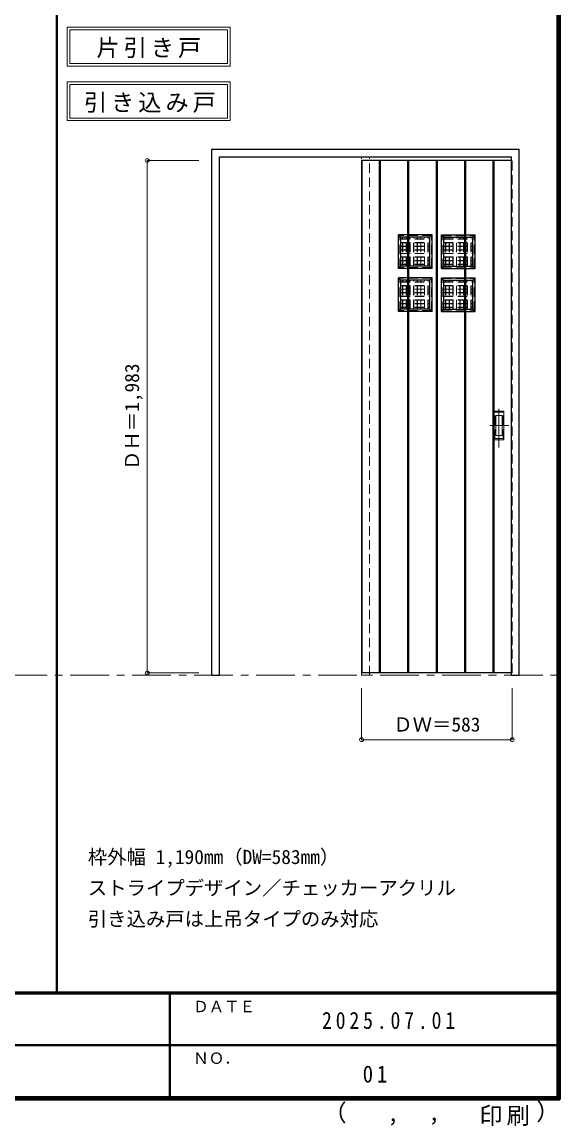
# Model space of a CAD drawing. Units: millimetres, scale not verified. Extents: x -6000 to 5700, y -4307 to 4260.
# Drawn here: x 3617 to 5700, y -4307 to -36 of the extents above; entities that cross this region are included whole.
import ezdxf
from ezdxf.enums import TextEntityAlignment as Align

# ---------------------------------------------------------------- set-up
doc = ezdxf.new("R2010")
doc.units = ezdxf.units.MM
doc.header["$LTSCALE"] = 30
doc.header["$PDMODE"] = 32
doc.header["$PDSIZE"] = 15
doc.linetypes.add('CHAIN1', pattern=[8, 5, -1, 1, -1])
doc.linetypes.add('DASHED1', pattern=[1.8, 1.2, -0.6])
for name, color, linetype, lineweight in [('0-1_通り芯', 7, 'CHAIN1', 18), ('0-2_扉', 4, 'Continuous', 9), ('0-3_仕上げ', 3, 'Continuous', 25), ('0-4_枠', 3, 'Continuous', 25), ('0-A_文字', 7, 'Continuous', 18), ('0-B_寸法', 7, 'Continuous', 18), ('0-C_ハッチ', 4, 'DASHED1', 9), ('F-1_枠', 6, 'Continuous', 40), ('F-A_文字', 7, 'Continuous', 18)]:
    doc.layers.add(name, color=color, linetype=linetype, lineweight=lineweight)
doc.styles.add('ＭＳ ゴシック', font='')
doc.styles.get('ＭＳ ゴシック').set_extended_font_data('MS Gothic')

msp = doc.modelspace()

# ---------------------------------------------------------------- linework, layer by layer
at = {"layer": '0-1_通り芯'}
msp.add_line((-2916, -2562.5), (5690, -2562.5), dxfattribs=at)
at = {"layer": '0-2_扉', "linetype": 'DASHED1'}
for p, q in [((4932, -571), (4932, -575)), ((5512, -571), (5515, -571))]:
    msp.add_line(p, q, dxfattribs=at)
at = {"layer": '0-2_扉', "color": 3, "lineweight": 25}
for p, q in [((4932, -571), (4932, -2554)), ((5513, -571), (4932, -571)), ((5513, -2554), (4932, -2554))]:
    msp.add_line(p, q, dxfattribs=at)
at = {"layer": '0-2_扉', "color": 7, "lineweight": 18}
msp.add_line((5515, -2812.5), (5515, -2612.5), dxfattribs=at)
at = {"layer": '0-2_扉', "linetype": 'DASHED1'}
msp.add_lwpolyline([(5512, -2554), (5515, -2554), (5515, -571)], dxfattribs=at)
at = {"layer": '0-3_仕上げ'}
for p, q in [((4934, -2554), (4934, -571)), ((5001.5, -2554), (5001.5, -571)), ((5005.5, -2554), (5005.5, -571)), ((5111.5, -2554), (5111.5, -571)), ((5115.5, -2554), (5115.5, -571)), ((5221.5, -2554), (5221.5, -571)), ((5225.5, -2554), (5225.5, -571)), ((5331.5, -2554), (5331.5, -571)), ((5335.5, -2554), (5335.5, -571)), ((5441.5, -2554), (5441.5, -571)), ((5445.5, -2554), (5445.5, -571)), ((5513, -2554), (5513, -571)), ((5205.5, -859), (5075.5, -859)), ((5075.5, -989), (5075.5, -859)), ((5075.5, -859), (5084.5, -868)), ((5196.5, -868), (5084.5, -868)), ((5084.5, -980), (5084.5, -868)), ((5196.5, -868), (5205.5, -859)), ((5196.5, -980), (5196.5, -868)), ((5205.5, -989), (5205.5, -859)), ((5241.5, -859), (5371.5, -859)), ((5241.5, -989), (5241.5, -859)), ((5250.5, -868), (5241.5, -859)), ((5250.5, -868), (5362.5, -868)), ((5250.5, -980), (5250.5, -868)), ((5371.5, -859), (5362.5, -868)), ((5362.5, -980), (5362.5, -868)), ((5371.5, -989), (5371.5, -859)), ((5196.5, -980), (5205.5, -989)), ((5250.5, -980), (5241.5, -989)), ((5205.5, -989), (5075.5, -989)), ((5205.5, -1025), (5075.5, -1025)), ((5075.5, -1155), (5075.5, -1025)), ((5075.5, -1025), (5084.5, -1034)), ((5111.5, -1025), (5111.5, -989)), ((5115.5, -1025), (5115.5, -989)), ((5196.5, -1034), (5205.5, -1025)), ((5205.5, -1155), (5205.5, -1025)), ((5241.5, -989), (5371.5, -989)), ((5241.5, -1025), (5371.5, -1025)), ((5241.5, -1155), (5241.5, -1025)), ((5250.5, -1034), (5241.5, -1025)), ((5331.5, -1025), (5331.5, -989)), ((5335.5, -1025), (5335.5, -989)), ((5371.5, -1025), (5362.5, -1034)), ((5371.5, -1155), (5371.5, -1025)), ((5196.5, -1034), (5084.5, -1034)), ((5084.5, -1146), (5084.5, -1034)), ((5196.5, -1146), (5196.5, -1034)), ((5250.5, -1034), (5362.5, -1034)), ((5250.5, -1146), (5250.5, -1034)), ((5362.5, -1146), (5362.5, -1034)), ((5196.5, -1146), (5205.5, -1155)), ((5250.5, -1146), (5241.5, -1155)), ((5205.5, -1155), (5075.5, -1155)), ((5241.5, -1155), (5371.5, -1155))]:
    msp.add_line(p, q, dxfattribs=at)
at = {"layer": '0-3_仕上げ', "color": 7, "lineweight": 18}
for p, q in [((5003.5, -2554), (5003.5, -571)), ((5113.5, -2554), (5113.5, -571)), ((5223.5, -2554), (5223.5, -571)), ((5333.5, -2554), (5333.5, -571)), ((5443.5, -2554), (5443.5, -571)), ((5113.5, -1025), (5113.5, -989)), ((5333.5, -1025), (5333.5, -989))]:
    msp.add_line(p, q, dxfattribs=at)
at = {"layer": '0-3_仕上げ', "linetype": 'DASHED1'}
for p, q in [((5203.5, -861), (5077.5, -861)), ((5203.5, -987), (5203.5, -861)), ((5243.5, -861), (5369.5, -861)), ((5243.5, -987), (5243.5, -861)), ((5203.5, -1027), (5077.5, -1027)), ((5203.5, -1153), (5203.5, -1027)), ((5243.5, -1027), (5369.5, -1027)), ((5243.5, -1153), (5243.5, -1027))]:
    msp.add_line(p, q, dxfattribs=at)
for points in [[(5203.5, -987), (5077.5, -987), (5077.5, -861)], [(5243.5, -987), (5369.5, -987), (5369.5, -861)], [(5203.5, -1153), (5077.5, -1153), (5077.5, -1027)], [(5243.5, -1153), (5369.5, -1153), (5369.5, -1027)]]:
    msp.add_lwpolyline(points, dxfattribs=at)
at = {"layer": '0-3_仕上げ'}
for points in [[(5196.5, -980), (5084.5, -980), (5075.5, -989)], [(5250.5, -980), (5362.5, -980), (5371.5, -989)], [(5196.5, -1146), (5084.5, -1146), (5075.5, -1155)], [(5250.5, -1146), (5362.5, -1146), (5371.5, -1155)]]:
    msp.add_lwpolyline(points, dxfattribs=at)
at = {"layer": '0-4_枠'}
for p, q in [((4352, -2562.5), (4352, -527.5)), ((4352, -527.5), (5542, -527.5)), ((5542, -2562.5), (5542, -527.5)), ((4382, -557.5), (5512, -557.5)), ((5512, -2562.5), (5512, -557.5)), ((5512, -2562.5), (5542, -2562.5))]:
    msp.add_line(p, q, dxfattribs=at)
at = {"layer": '0-4_枠', "color": 4, "linetype": 'DASHED1', "lineweight": 9}
for p, q in [((4932, -2562.5), (4932, -557.5)), ((4962, -2562.5), (4962, -557.5)), ((4932, -2562.5), (4962, -2562.5))]:
    msp.add_line(p, q, dxfattribs=at)
at = {"layer": '0-4_枠'}
msp.add_lwpolyline([(4352, -2562.5), (4382, -2562.5), (4382, -557.5)], dxfattribs=at)
at = {"layer": '0-A_文字'}
for p, q in [((3792, -55.5), (3792, -205.5)), ((3802, -65.5), (3802, -195.5)), ((3802, -65.5), (4413.03, -65.5)), ((4413.03, -65.5), (4413.03, -195.5)), ((3792, -205.5), (4423.03, -205.5)), ((3802, -195.5), (4413.03, -195.5)), ((3792, -266.97), (3792, -416.97)), ((3802, -276.97), (3802, -406.97)), ((3802, -276.97), (4413.03, -276.97)), ((4413.03, -276.97), (4413.03, -406.97)), ((3792, -416.97), (4423.03, -416.97)), ((3802, -406.97), (4413.03, -406.97))]:
    msp.add_line(p, q, dxfattribs=at)
for points in [[(3792, -55.5), (4423.03, -55.5), (4423.03, -205.5)], [(3792, -266.97), (4423.03, -266.97), (4423.03, -416.97)]]:
    msp.add_lwpolyline(points, dxfattribs=at)
at = {"layer": '0-B_寸法', "color": 4, "lineweight": 9}
for p, q in [((4102, -571), (4102, -2554)), ((4102, -571), (4302, -571)), ((4102, -2554), (4302, -2554)), ((4932, -2812.5), (4932, -2612.5)), ((5515, -2812.5), (5515, -2612.5)), ((5515, -2812.5), (4932, -2812.5))]:
    msp.add_line(p, q, dxfattribs=at)
at = {"layer": '0-B_寸法', "linetype": 'CHAIN1'}
for p, q in [((5464, -1681.73), (5464, -1510.88)), ((5502.07, -1596.5), (5429.56, -1596.5))]:
    msp.add_line(p, q, dxfattribs=at)
at = {"layer": '0-B_寸法'}
for p, q in [((5483, -1541.5), (5445, -1541.5)), ((5445, -1651.5), (5445, -1541.5)), ((5476.5, -1557.5), (5451.5, -1557.5)), ((5451.5, -1635.5), (5451.5, -1557.5)), ((5476.5, -1635.5), (5476.5, -1557.5)), ((5483, -1651.5), (5483, -1541.5)), ((5483, -1651.5), (5445, -1651.5)), ((5476.5, -1635.5), (5451.5, -1635.5))]:
    msp.add_line(p, q, dxfattribs=at)
at = {"layer": '0-B_寸法', "linetype": 'DASHED1'}
for p, q in [((5448, -1647.5), (5448, -1545.5)), ((5480, -1647.5), (5448, -1647.5))]:
    msp.add_line(p, q, dxfattribs=at)
msp.add_lwpolyline([(5480, -1647.5), (5480, -1545.5), (5448, -1545.5)], dxfattribs=at)
at = {"layer": '0-B_寸法'}
for p in [(4102, -571), (4102, -2554), (4932, -2812.5), (5515, -2812.5)]:
    msp.add_point(p, dxfattribs=at)
at = {"layer": '0-C_ハッチ'}
for p, q in [((5084.5, -874.5), (5196.5, -874.5)), ((5084.5, -875.5), (5196.5, -875.5)), ((5084.5, -888.5), (5196.5, -888.5)), ((5084.5, -889.5), (5196.5, -889.5)), ((5091, -980), (5091, -868)), ((5092, -980), (5092, -868)), ((5105, -980), (5105, -868)), ((5106, -980), (5106, -868)), ((5119, -980), (5119, -868)), ((5120, -980), (5120, -868)), ((5133, -980), (5133, -868)), ((5134, -980), (5134, -868)), ((5147, -980), (5147, -868)), ((5148, -980), (5148, -868)), ((5161, -980), (5161, -868)), ((5162, -980), (5162, -868)), ((5175, -980), (5175, -868)), ((5176, -980), (5176, -868)), ((5189, -980), (5189, -868)), ((5190, -980), (5190, -868)), ((5250.5, -874.5), (5362.5, -874.5)), ((5250.5, -875.5), (5362.5, -875.5)), ((5250.5, -888.5), (5362.5, -888.5)), ((5250.5, -889.5), (5362.5, -889.5)), ((5257, -980), (5257, -868)), ((5258, -980), (5258, -868)), ((5271, -980), (5271, -868)), ((5272, -980), (5272, -868)), ((5285, -980), (5285, -868)), ((5286, -980), (5286, -868)), ((5299, -980), (5299, -868)), ((5300, -980), (5300, -868)), ((5313, -980), (5313, -868)), ((5314, -980), (5314, -868)), ((5327, -980), (5327, -868)), ((5328, -980), (5328, -868)), ((5341, -980), (5341, -868)), ((5342, -980), (5342, -868)), ((5355, -980), (5355, -868)), ((5356, -980), (5356, -868)), ((5084.5, -902.5), (5196.5, -902.5)), ((5084.5, -903.5), (5196.5, -903.5)), ((5084.5, -916.5), (5196.5, -916.5)), ((5084.5, -917.5), (5196.5, -917.5)), ((5084.5, -930.5), (5196.5, -930.5)), ((5084.5, -931.5), (5196.5, -931.5)), ((5250.5, -902.5), (5362.5, -902.5)), ((5250.5, -903.5), (5362.5, -903.5)), ((5250.5, -916.5), (5362.5, -916.5)), ((5250.5, -917.5), (5362.5, -917.5)), ((5250.5, -930.5), (5362.5, -930.5)), ((5250.5, -931.5), (5362.5, -931.5)), ((5084.5, -944.5), (5196.5, -944.5)), ((5084.5, -945.5), (5196.5, -945.5)), ((5084.5, -958.5), (5196.5, -958.5)), ((5084.5, -959.5), (5196.5, -959.5)), ((5084.5, -972.5), (5196.5, -972.5)), ((5084.5, -973.5), (5196.5, -973.5)), ((5250.5, -944.5), (5362.5, -944.5)), ((5250.5, -945.5), (5362.5, -945.5)), ((5250.5, -958.5), (5362.5, -958.5)), ((5250.5, -959.5), (5362.5, -959.5)), ((5250.5, -972.5), (5362.5, -972.5)), ((5250.5, -973.5), (5362.5, -973.5)), ((5084.5, -1040.5), (5196.5, -1040.5)), ((5084.5, -1041.5), (5196.5, -1041.5)), ((5084.5, -1054.5), (5196.5, -1054.5)), ((5084.5, -1055.5), (5196.5, -1055.5)), ((5091, -1146), (5091, -1034)), ((5092, -1146), (5092, -1034)), ((5105, -1146), (5105, -1034)), ((5106, -1146), (5106, -1034)), ((5119, -1146), (5119, -1034)), ((5120, -1146), (5120, -1034)), ((5133, -1146), (5133, -1034)), ((5134, -1146), (5134, -1034)), ((5147, -1146), (5147, -1034)), ((5148, -1146), (5148, -1034)), ((5161, -1146), (5161, -1034)), ((5162, -1146), (5162, -1034)), ((5175, -1146), (5175, -1034)), ((5176, -1146), (5176, -1034)), ((5189, -1146), (5189, -1034)), ((5190, -1146), (5190, -1034)), ((5250.5, -1040.5), (5362.5, -1040.5)), ((5250.5, -1041.5), (5362.5, -1041.5)), ((5250.5, -1054.5), (5362.5, -1054.5)), ((5250.5, -1055.5), (5362.5, -1055.5)), ((5257, -1146), (5257, -1034)), ((5258, -1146), (5258, -1034)), ((5271, -1146), (5271, -1034)), ((5272, -1146), (5272, -1034)), ((5285, -1146), (5285, -1034)), ((5286, -1146), (5286, -1034)), ((5299, -1146), (5299, -1034)), ((5300, -1146), (5300, -1034)), ((5313, -1146), (5313, -1034)), ((5314, -1146), (5314, -1034)), ((5327, -1146), (5327, -1034)), ((5328, -1146), (5328, -1034)), ((5341, -1146), (5341, -1034)), ((5342, -1146), (5342, -1034)), ((5355, -1146), (5355, -1034)), ((5356, -1146), (5356, -1034)), ((5084.5, -1068.5), (5196.5, -1068.5)), ((5084.5, -1069.5), (5196.5, -1069.5)), ((5084.5, -1082.5), (5196.5, -1082.5)), ((5084.5, -1083.5), (5196.5, -1083.5)), ((5084.5, -1096.5), (5196.5, -1096.5)), ((5084.5, -1097.5), (5196.5, -1097.5)), ((5084.5, -1110.5), (5196.5, -1110.5)), ((5250.5, -1068.5), (5362.5, -1068.5)), ((5250.5, -1069.5), (5362.5, -1069.5)), ((5250.5, -1082.5), (5362.5, -1082.5)), ((5250.5, -1083.5), (5362.5, -1083.5)), ((5250.5, -1096.5), (5362.5, -1096.5)), ((5250.5, -1097.5), (5362.5, -1097.5)), ((5250.5, -1110.5), (5362.5, -1110.5)), ((5084.5, -1111.5), (5196.5, -1111.5)), ((5084.5, -1124.5), (5196.5, -1124.5)), ((5084.5, -1125.5), (5196.5, -1125.5)), ((5084.5, -1138.5), (5196.5, -1138.5)), ((5084.5, -1139.5), (5196.5, -1139.5)), ((5250.5, -1111.5), (5362.5, -1111.5)), ((5250.5, -1124.5), (5362.5, -1124.5)), ((5250.5, -1125.5), (5362.5, -1125.5)), ((5250.5, -1138.5), (5362.5, -1138.5)), ((5250.5, -1139.5), (5362.5, -1139.5))]:
    msp.add_line(p, q, dxfattribs=at)
at = {"layer": 'F-1_枠'}
for p, q in [((3752, -3790), (3752, 4175)), ((5690, 4175), (5690, -4205)), ((5695, 4175), (5695, -4205)), ((5700, 4175), (5700, -4205)), ((5700, -3790), (-6000, -3790)), ((5700, -3795), (-6000, -3795)), ((4190, -3795), (4190, -4195)), ((-150, -3995), (5690, -3995.01)), ((5700, -4195), (-6000, -4195)), ((5700, -4200), (-6000, -4200)), ((5700, -4205), (-6000, -4205))]:
    msp.add_line(p, q, dxfattribs=at)

# ---------------------------------------------------------------- texts
at = {"layer": '0-A_文字', "style": 'ＭＳ ゴシック'}
for s, p in [('枠外幅 1,190mm（DW=583mm）', (3872, -3310)), ('ストライプデザイン／チェッカーアクリル', (3872, -3430)), ('引き込み戸は上吊タイプのみ対応', (3872, -3550))]:
    msp.add_text(s, height=54.99, dxfattribs=at).set_placement(p, align=Align.BOTTOM_LEFT)
at = {"layer": '0-A_文字', "char_height": 65.98, "attachment_point": 7, "style": 'ＭＳ ゴシック'}
for s, insert in [('\\T1.17;片引き戸', (3905.02, -175.5)), ('\\T1.17;引き込み戸', (3856.66, -386.97))]:
    msp.add_mtext(s, dxfattribs=dict(at, insert=insert))
at = {"layer": '0-B_寸法', "style": 'ＭＳ ゴシック'}
msp.add_text('ＤＨ＝1,983', height=54.99, rotation=90, dxfattribs=at).set_placement((4087, -1768.75), align=Align.BOTTOM_LEFT)
msp.add_text('ＤＷ＝583', height=54.99, dxfattribs=at).set_placement((5054.75, -2797.5), align=Align.BOTTOM_LEFT)
at = {"layer": 'F-A_文字', "style": 'ＭＳ ゴシック'}
for s, height, p in [('ＤＡＴＥ', 43.99, (4280, -3880)), ('ＮＯ．', 43.99, (4280, -4080)), ('（', 65.98, (4784.03, -4308.31)), ('）', 65.98, (5608.4, -4304.13)), (',', 65.98, (5031.28, -4308.31)), (',', 65.98, (5190.2, -4305.53))]:
    msp.add_text(s, height=height, dxfattribs=at).set_placement(p, align=Align.BOTTOM_LEFT)
at = {"layer": 'F-A_文字', "char_height": 65.98, "attachment_point": 7, "style": 'ＭＳ ゴシック'}
for s, insert in [('\\T1.39;\\W0.85;2025.07.01', (4778.75, -3932.5)), ('\\T1.36;\\W0.9;01', (4936.25, -4140)), ('\\T1.17;印刷', (5388.15, -4306.92))]:
    msp.add_mtext(s, dxfattribs=dict(at, insert=insert))

doc.saveas('drawing.dxf')
